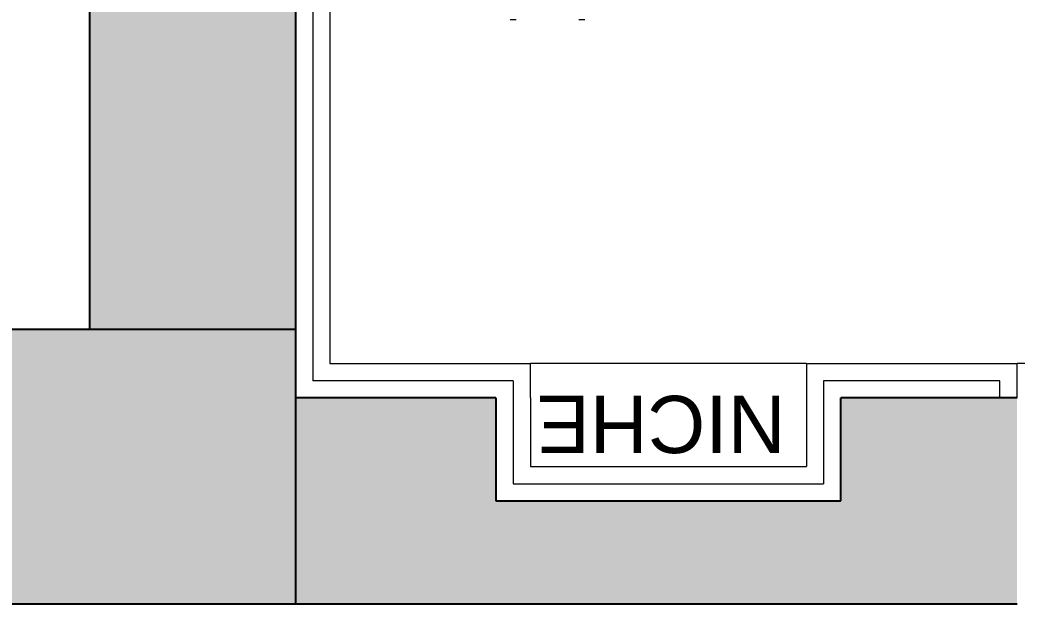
# Model space of a CAD drawing. Header units: inches. Extents: x 211391 to 214260, y -106888 to -102532.
# Drawn here: x 212201.15 to 212244.69, y -106652.4 to -106626.9 of the extents above; entities that cross this region are included whole.
import ezdxf

# ---------------------------------------------------------------- set-up
doc = ezdxf.new("R2010")
doc.units = ezdxf.units.IN
doc.header["$MEASUREMENT"] = 0
doc.layers.add('COLUMN', color=6, linetype='Continuous')
doc.layers.add('S-DIM', color=7, linetype='Continuous')
for name, color, linetype, lineweight in [('FIXTURES', 8, 'Continuous', 9), ('HATCH', 251, 'Continuous', 13), ('STONE', 1, 'Continuous', 18), ('TEXT', 3, 'Continuous', 9), ('TEXT 1', 3, 'Continuous', 15), ('WALL', 5, 'Continuous', 25)]:
    doc.layers.add(name, color=color, linetype=linetype, lineweight=lineweight)
doc.layers.get('S-DIM').off()
doc.styles.add('style5', font='arial.ttf', dxfattribs={"height": 9})

# ---------------------------------------------------------------- blocks, each defined once
blk = doc.blocks.new('ETJHTEj')
at = {"layer": 'FIXTURES', "color": 252, "extrusion": (-2.05085e-07, 7.76119e-08, 1)}
for p, q in [((1144.103, 548.881, 0), (1144.103, 548.62, 0)), ((1144.103, 545.886, 0), (1144.103, 545.625, 0))]:
    blk.add_line(p, q, dxfattribs=at)
blk = doc.blocks.new('GY')
at = {"layer": 'STONE'}
for p, q in [((210088.147, -104594.237), (210088.147, -104703.737)), ((210088.897, -104594.987), (210088.897, -104702.987)), ((210088.897, -104702.987), (210097.647, -104702.987)), ((210097.647, -104704.487), (210097.647, -104702.987)), ((210109.697, -104702.987), (210097.647, -104702.987)), ((210109.697, -104702.987), (210118.897, -104702.987)), ((210109.697, -104702.987), (210109.697, -104704.487)), ((210118.897, -104704.487), (210118.897, -104702.987)), ((210166.897, -104702.987), (210118.897, -104702.987)), ((210096.897, -104703.737), (210088.147, -104703.737)), ((210096.897, -104703.737), (210096.897, -104704.487)), ((210118.147, -104703.737), (210110.447, -104703.737)), ((210110.447, -104703.737), (210110.447, -104708.237)), ((210118.147, -104704.487), (210118.147, -104703.737)), ((210096.897, -104704.487), (210096.897, -104708.237)), ((210097.647, -104704.487), (210097.647, -104707.487)), ((210109.697, -104704.487), (210109.697, -104707.487)), ((210118.897, -104704.487), (210118.147, -104704.487)), ((210097.647, -104707.487), (210109.697, -104707.487)), ((210096.897, -104708.237), (210110.447, -104708.237))]:
    blk.add_line(p, q, dxfattribs=at)
at = {"layer": 'FIXTURES', "xscale": -1, "rotation": 270}
blk.add_blockref('ETJHTEj', (209551.144, -105832.09), dxfattribs=at)
at = {"layer": 'TEXT', "insert": (210103.351, -104706.895), "char_height": 2.5, "width": 19.60533, "attachment_point": 2, "rotation": 180, "style": 'style5'}
blk.add_mtext('\\A1;NICHE', dxfattribs=at)
blk = doc.blocks.new('erwe54')
at = {"layer": 'COLUMN', "ltscale": 20, "true_color": 0xe517e8}
h = blk.add_hatch(color=6, dxfattribs=at)
h.dxf.hatch_style = 1
h.paths.add_polyline_path([(205644.767, -116225.542), (205626.767, -116225.542), (205626.767, -116237.542), (205644.767, -116237.542)])
at = {"layer": 'COLUMN', "ltscale": 20}
blk.add_lwpolyline([(205626.767, -116225.542), (205644.767, -116225.542), (205644.767, -116237.542), (205626.767, -116237.542)], close=True, dxfattribs=at)

msp = doc.modelspace()

# ---------------------------------------------------------------- hatches: boundary and pattern name
at = {"layer": 'HATCH', "ltscale": 15}
h = msp.add_hatch(color=256, dxfattribs=at)
h.dxf.hatch_style = 1
h.paths.add_polyline_path([(212213.188, -106532.405), (212249.188, -106532.405), (212249.188, -106523.405), (212213.188, -106523.405), (212213.188, -106508.378), (212204.188, -106508.378), (212204.188, -106640.405), (212213.188, -106640.405)])
h = msp.add_hatch(color=256, dxfattribs=at)
h.dxf.hatch_style = 1
h.paths.add_polyline_path([(212244.688, -106643.405), (212243.938, -106643.405), (212236.988, -106643.405), (212236.988, -106647.905), (212221.938, -106647.905), (212221.938, -106643.405), (212213.188, -106643.405), (212213.188, -106652.405), (212244.688, -106652.405)])

# ---------------------------------------------------------------- linework, layer by layer
at = {"layer": 'WALL', "ltscale": 20}
for p, q in [((212204.188, -106508.378), (212204.188, -106640.405)), ((212213.188, -106532.405), (212213.188, -106640.405)), ((212221.938, -106643.405), (212213.188, -106643.405)), ((212244.688, -106652.405), (212213.188, -106652.405))]:
    msp.add_line(p, q, dxfattribs=at)
at = {"layer": 'WALL', "ltscale": 25}
for p, q in [((212221.938, -106643.405), (212221.938, -106647.905)), ((212236.988, -106647.905), (212236.988, -106643.405)), ((212244.688, -106643.405), (212236.988, -106643.405)), ((212221.938, -106647.905), (212236.988, -106647.905))]:
    msp.add_line(p, q, dxfattribs=at)

# ---------------------------------------------------------------- block references
at = {"layer": 'S-DIM'}
msp.add_blockref('GY', (2125.791, -1938.918), dxfattribs=at)
at = {"layer": 'TEXT 1'}
msp.add_blockref('erwe54', (6568.421, 9585.137), dxfattribs=at)

doc.saveas('drawing.dxf')
